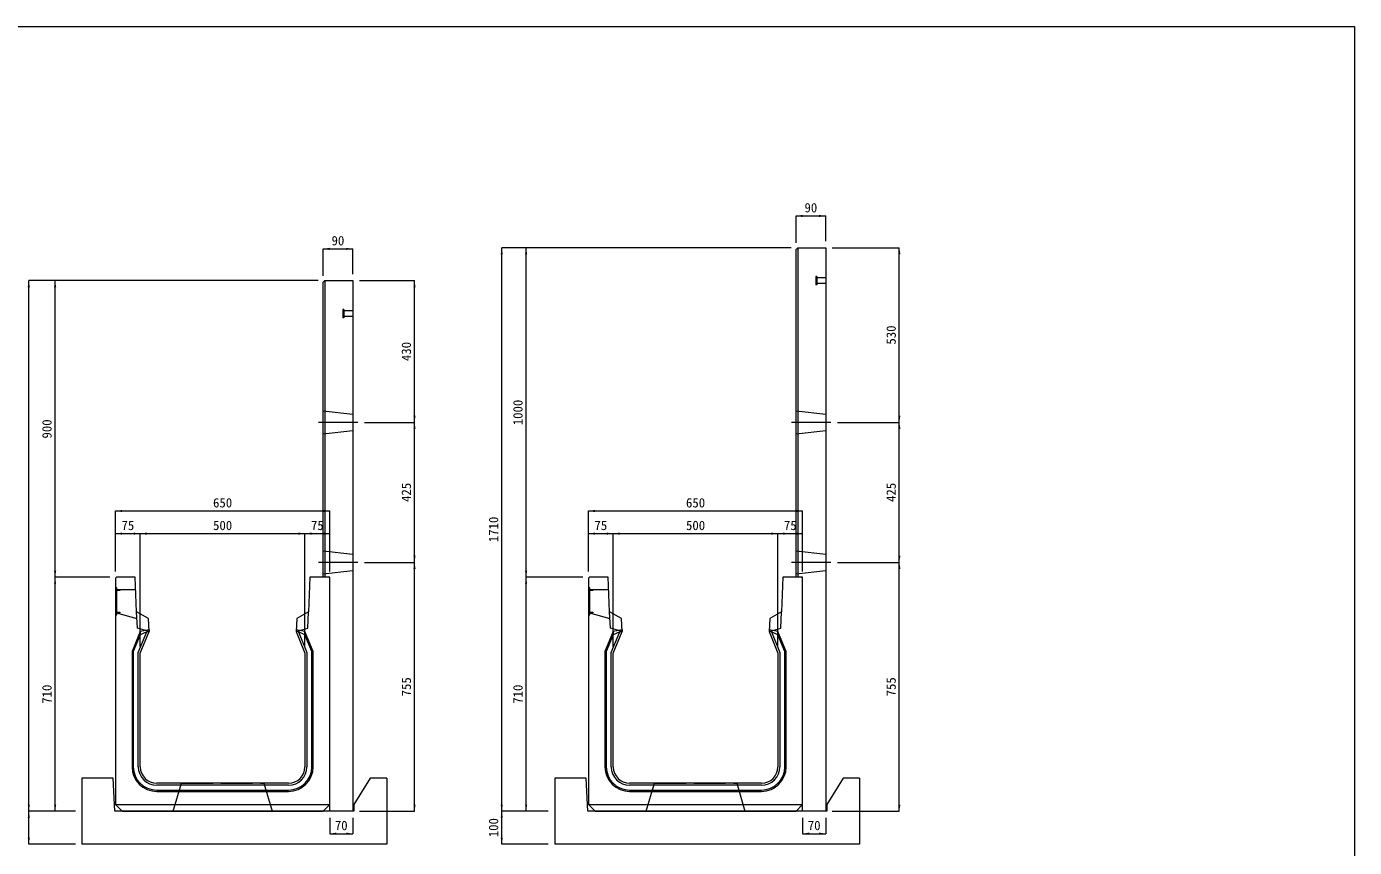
# Model space of a CAD drawing. Units: millimetres at full size. Extents: x -7442 to 51876, y 9625 to 40052.
# Drawn here: x 47846 to 51876, y 36838 to 39329 of the extents above; entities that cross this region are included whole.
import ezdxf
from ezdxf.enums import TextEntityAlignment as Align

# ---------------------------------------------------------------- set-up
doc = ezdxf.new("R2010")
doc.units = ezdxf.units.MM
doc.header["$LTSCALE"] = 16
for name, pattern in [('DASHED', [7.5, 6, -1.5]), ('USER1', [13.5, 7.5, -6]), ('USER2', [285.75, 190.5, -31.75, 31.75, -31.75])]:
    doc.linetypes.add(name, pattern=pattern)
for name, color, linetype, lineweight in [('HOLE', 7, 'DASHED', 9), ('KIJUN', 5, 'Continuous', 9), ('WWAY', 5, 'Continuous', 9), ('寸法線', 7, 'Continuous', 9), ('本体', 2, 'Continuous', 13), ('補助線', 8, 'Continuous', 9), ('ｲﾝｻｰﾄ', 3, 'USER1', 9)]:
    doc.layers.add(name, color=color, linetype=linetype, lineweight=lineweight)
doc.styles.add('ＭＳ ゴシック', font='')
doc.styles.get('ＭＳ ゴシック').set_extended_font_data('MS Gothic')

# ---------------------------------------------------------------- blocks, each defined once
blk = doc.blocks.new('filled_arrow')
at = {"color": 0, "linetype": 'Continuous', "lineweight": -2}
blk.add_solid([(7.5, 1.25), (0, 0), (7.5, -1.25)], dxfattribs=at)

msp = doc.modelspace()

# ---------------------------------------------------------------- linework, layer by layer
at = {"layer": 'HOLE'}
for points in [[(48315.73, 37033.35), (48565.73, 37033.35), (48590.73, 36948.35), (48290.73, 36948.35)], [(49751.11, 37033.35), (50001.11, 37033.35), (50026.11, 36948.35), (49726.11, 36948.35)]]:
    msp.add_lwpolyline(points, close=True, dxfattribs=at)
at = {"layer": 'KIJUN'}
for p, q in [((48190.85, 37493.81), (48190.98, 37483.68)), ((48210.73, 37492.15), (48217.73, 37493.35)), ((48217.48, 37498.38), (48217.73, 37493.35)), ((48670.72, 37492.15), (48663.73, 37493.35)), ((48690.61, 37493.81), (48690.48, 37483.68)), ((49626.24, 37493.81), (49626.36, 37483.68)), ((49646.12, 37492.15), (49653.11, 37493.35)), ((49652.86, 37498.38), (49653.11, 37493.35)), ((50106.11, 37492.15), (50099.11, 37493.35)), ((50125.99, 37493.81), (50125.87, 37483.68)), ((48640.73, 37033.35), (48240.73, 37033.35)), ((48640.73, 37027.35), (48240.73, 37027.35)), ((48240.73, 37012.35), (48640.73, 37012.35)), ((48240.73, 37008.35), (48640.73, 37008.35)), ((50076.11, 37033.35), (49676.11, 37033.35)), ((50076.11, 37027.35), (49676.11, 37027.35)), ((49676.11, 37012.35), (50076.11, 37012.35)), ((49676.11, 37008.35), (50076.11, 37008.35))]:
    msp.add_line(p, q, dxfattribs=at)
at = {"layer": 'KIJUN', "color": 7, "lineweight": 13}
for p, q in [((48640.73, 37033.35), (48240.73, 37033.35)), ((50076.11, 37033.35), (49676.11, 37033.35))]:
    msp.add_line(p, q, dxfattribs=at)
at = {"layer": 'KIJUN', "color": 7}
for p, q in [((48115.73, 36968.35), (48765.73, 36968.35)), ((49551.11, 36968.35), (50201.11, 36968.35))]:
    msp.add_line(p, q, dxfattribs=at)
at = {"layer": 'KIJUN', "color": 7, "lineweight": 13}
for points in [[(48115.73, 36968.35), (48135.73, 36948.35), (48745.73, 36948.35), (48765.73, 36968.35), (48765.73, 37655.35), (48762.73, 37658.35), (48705.73, 37658.35), (48701.73, 37553.35), (48665.73, 37533.35), (48663.73, 37493.35), (48690.73, 37428.35), (48690.73, 37083.35)], [(48190.73, 37083.35), (48190.73, 37428.35), (48217.73, 37493.35), (48215.73, 37533.35), (48179.73, 37553.35), (48175.73, 37658.35), (48118.73, 37658.35), (48115.73, 37655.35), (48115.73, 36968.35)], [(49551.11, 36968.35), (49571.11, 36948.35), (50181.11, 36948.35), (50201.11, 36968.35), (50201.11, 37655.35), (50198.11, 37658.35), (50141.11, 37658.35), (50137.11, 37553.35), (50101.11, 37533.35), (50099.11, 37493.35), (50126.11, 37428.35), (50126.11, 37083.35)], [(49626.11, 37083.35), (49626.11, 37428.35), (49653.11, 37493.35), (49651.11, 37533.35), (49615.11, 37553.35), (49611.11, 37658.35), (49554.11, 37658.35), (49551.11, 37655.35), (49551.11, 36968.35)]]:
    msp.add_lwpolyline(points, dxfattribs=at)
at = {"layer": 'KIJUN', "color": 7, "linetype": 'DASHED', "lineweight": 13}
for points in [[(48217.73, 37493.35), (48182.39, 37503.35), (48179.73, 37553.35)], [(48663.73, 37493.35), (48699.06, 37503.35), (48701.73, 37553.35)], [(49653.11, 37493.35), (49617.78, 37503.35), (49615.11, 37553.35)], [(50099.11, 37493.35), (50134.45, 37503.35), (50137.11, 37553.35)]]:
    msp.add_lwpolyline(points, dxfattribs=at)
at = {"layer": 'KIJUN'}
for points in [[(48217.48, 37498.38), (48190.85, 37493.81), (48165.73, 37433.33), (48165.73, 37083.35)], [(48184.73, 37083.35), (48184.73, 37429.54), (48210.73, 37492.15), (48190.98, 37483.68), (48169.73, 37432.53), (48169.73, 37083.35)], [(48190.73, 37083.35), (48190.73, 37428.35), (48217.73, 37493.35)], [(48715.73, 37083.35), (48715.73, 37433.33), (48690.61, 37493.81), (48663.98, 37498.38), (48663.73, 37493.35), (48690.73, 37428.35), (48690.73, 37083.35)], [(48670.72, 37492.15), (48696.73, 37429.54), (48696.73, 37083.35)], [(48711.73, 37083.35), (48711.73, 37432.53), (48690.48, 37483.68), (48670.72, 37492.15)], [(49652.86, 37498.38), (49626.24, 37493.81), (49601.11, 37433.33), (49601.11, 37083.35)], [(49620.11, 37083.35), (49620.11, 37429.54), (49646.12, 37492.15), (49626.36, 37483.68), (49605.11, 37432.53), (49605.11, 37083.35)], [(49626.11, 37083.35), (49626.11, 37428.35), (49653.11, 37493.35)], [(50151.11, 37083.35), (50151.11, 37433.33), (50125.99, 37493.81), (50099.37, 37498.38), (50099.11, 37493.35), (50126.11, 37428.35), (50126.11, 37083.35)], [(50106.11, 37492.15), (50132.11, 37429.54), (50132.11, 37083.35)], [(50147.11, 37083.35), (50147.11, 37432.53), (50125.87, 37483.68), (50106.11, 37492.15)]]:
    msp.add_lwpolyline(points, dxfattribs=at)
for centre, radius, start, end in [((48240.73, 37083.35), 75, 180, 270), ((48240.73, 37083.35), 71, 180, 270), ((48240.73, 37083.35), 56, 180, 270), ((48240.73, 37083.35), 50, 180, 270), ((48640.73, 37083.35), 75, 270, 0), ((48640.73, 37083.35), 50, 270, 0), ((48640.73, 37083.35), 56, 270, 0), ((48640.73, 37083.35), 71, 270, 0), ((49676.11, 37083.35), 75, 180, 270), ((49676.11, 37083.35), 71, 180, 270), ((49676.11, 37083.35), 56, 180, 270), ((49676.11, 37083.35), 50, 180, 270), ((50076.11, 37083.35), 75, 270, 0), ((50076.11, 37083.35), 50, 270, 0), ((50076.11, 37083.35), 56, 270, 0), ((50076.11, 37083.35), 71, 270, 0)]:
    msp.add_arc(centre, radius, start, end, dxfattribs=at)
at = {"layer": 'KIJUN', "color": 7, "lineweight": 13}
for centre, start, end in [((48240.73, 37083.35), 180, 270), ((48640.73, 37083.35), 270, 0), ((49676.11, 37083.35), 180, 270), ((50076.11, 37083.35), 270, 0)]:
    msp.add_arc(centre, 50, start, end, dxfattribs=at)
at = {"layer": 'WWAY', "color": 7, "linetype": 'DASHED', "lineweight": 13}
for points in [[(48115.73, 37628.35), (48118.93, 37626.35), (48118.93, 37544.35), (48115.73, 37542.35)], [(48177.18, 37620.35), (48118.93, 37620.35), (48118.93, 37626.35), (48115.73, 37628.35)], [(49551.11, 37628.35), (49554.31, 37626.35), (49554.31, 37544.35), (49551.11, 37542.35)], [(49612.56, 37620.35), (49554.31, 37620.35), (49554.31, 37626.35), (49551.11, 37628.35)], [(48115.73, 37542.35), (48118.93, 37544.35), (48118.93, 37550.35), (48180.79, 37533.35)], [(49551.11, 37542.35), (49554.31, 37544.35), (49554.31, 37550.35), (49616.18, 37533.35)]]:
    msp.add_lwpolyline(points, dxfattribs=at)
at = {"layer": 'WWAY'}
for points in [[(48116.93, 37625.35), (48118.93, 37625.35), (48118.93, 37545.35), (48116.93, 37545.35)], [(48118.93, 37620.35), (48128.93, 37620.35), (48128.93, 37618.35), (48118.93, 37618.35)], [(49552.31, 37625.35), (49554.31, 37625.35), (49554.31, 37545.35), (49552.31, 37545.35)], [(49554.31, 37620.35), (49564.31, 37620.35), (49564.31, 37618.35), (49554.31, 37618.35)], [(48118.93, 37552.35), (48128.93, 37552.35), (48128.93, 37550.35), (48118.93, 37550.35)], [(49554.31, 37552.35), (49564.31, 37552.35), (49564.31, 37550.35), (49554.31, 37550.35)]]:
    msp.add_lwpolyline(points, close=True, dxfattribs=at)
at = {"layer": '寸法線'}
for p, q in [((50181.11, 38754.79), (50271.12, 38754.79)), ((50181.11, 38673.35), (50181.11, 38754.79)), ((50271.12, 38678.35), (50271.12, 38754.79)), ((48745.73, 38654.79), (48835.73, 38654.79)), ((48745.73, 38573.35), (48745.73, 38654.79)), ((48835.73, 38578.35), (48835.73, 38654.79)), ((49287.88, 36948.35), (49287.88, 38658.35)), ((50166.12, 38658.35), (49287.88, 38658.35)), ((49361.85, 37658.35), (49361.85, 38658.35)), ((50166.12, 38658.35), (49361.85, 38658.35)), ((50291.12, 38658.35), (50494.53, 38658.35)), ((50494.53, 38128.35), (50494.53, 38658.35)), ((47852.5, 36948.35), (47852.5, 38558.35)), ((48730.73, 38558.35), (47852.5, 38558.35)), ((47932.37, 37658.35), (47932.37, 38558.35)), ((48730.73, 38558.35), (47932.37, 38558.35)), ((48855.73, 38558.35), (49023.13, 38558.35)), ((49023.13, 38128.35), (49023.13, 38558.35)), ((48871.28, 38128.35), (49023.13, 38128.35)), ((48871.28, 38128.35), (49023.13, 38128.35)), ((49023.13, 37703.35), (49023.13, 38128.35)), ((50306.67, 38128.35), (50494.53, 38128.35)), ((50306.67, 38128.35), (50494.53, 38128.35)), ((50494.53, 37703.35), (50494.53, 38128.35)), ((48115.73, 37859.35), (48765.73, 37859.35)), ((48115.73, 37675.35), (48115.73, 37859.35)), ((48765.73, 37675.35), (48765.73, 37859.35)), ((49551.11, 37859.35), (50201.11, 37859.35)), ((49551.11, 37675.35), (49551.11, 37859.35)), ((50201.11, 37675.35), (50201.11, 37859.35)), ((48115.73, 37790.68), (48190.73, 37790.68)), ((48115.73, 37675.35), (48115.73, 37790.68)), ((48190.73, 37790.68), (48690.73, 37790.68)), ((48190.73, 37448.35), (48190.73, 37790.68)), ((48190.73, 37448.35), (48190.73, 37790.68)), ((48690.73, 37448.35), (48690.73, 37790.68)), ((48690.73, 37790.68), (48765.73, 37790.68)), ((48690.73, 37448.35), (48690.73, 37790.68)), ((48765.73, 37675.35), (48765.73, 37790.68)), ((49551.11, 37790.68), (49626.11, 37790.68)), ((49551.11, 37675.35), (49551.11, 37790.68)), ((49626.11, 37790.68), (50126.11, 37790.68)), ((49626.11, 37448.35), (49626.11, 37790.68)), ((49626.11, 37448.35), (49626.11, 37790.68)), ((50126.11, 37448.35), (50126.11, 37790.68)), ((50126.11, 37790.68), (50201.11, 37790.68)), ((50126.11, 37448.35), (50126.11, 37790.68)), ((50201.11, 37675.35), (50201.11, 37790.68)), ((48871.28, 37703.35), (49023.13, 37703.35)), ((48871.28, 37703.35), (49023.13, 37703.35)), ((49023.13, 36948.35), (49023.13, 37703.35)), ((50306.67, 37703.35), (50494.53, 37703.35)), ((50306.67, 37703.35), (50494.53, 37703.35)), ((50494.53, 36948.35), (50494.53, 37703.35)), ((47932.37, 36948.35), (47932.37, 37658.35)), ((48098.73, 37658.35), (47932.37, 37658.35)), ((48098.73, 37658.35), (47932.37, 37658.35)), ((49361.85, 36948.35), (49361.85, 37658.35)), ((49534.11, 37658.35), (49361.85, 37658.35)), ((49534.11, 37658.35), (49361.85, 37658.35)), ((47993.73, 36948.35), (47852.5, 36948.35)), ((47852.5, 36848.35), (47852.5, 36948.35)), ((47993.73, 36948.35), (47852.5, 36948.35)), ((47993.73, 36948.35), (47932.37, 36948.35)), ((48765.73, 36928.35), (48765.73, 36880.08)), ((48835.73, 36928.35), (48835.73, 36880.08)), ((48855.73, 36948.35), (49023.13, 36948.35)), ((49429.12, 36948.35), (49287.88, 36948.35)), ((49287.88, 36848.35), (49287.88, 36948.35)), ((49429.12, 36948.35), (49287.88, 36948.35)), ((49429.12, 36948.35), (49361.85, 36948.35)), ((50201.11, 36928.35), (50201.11, 36880.08)), ((50271.12, 36928.35), (50271.12, 36880.08)), ((50291.12, 36948.35), (50494.53, 36948.35)), ((48765.73, 36880.08), (48835.73, 36880.08)), ((50201.11, 36880.08), (50271.12, 36880.08)), ((47993.73, 36848.35), (47852.5, 36848.35)), ((49429.12, 36848.35), (49287.88, 36848.35))]:
    msp.add_line(p, q, dxfattribs=at)
at = {"layer": '寸法線', "linetype": 'USER2'}
for p, q in [((48851.28, 38128.35), (48732.01, 38128.35)), ((50286.67, 38128.35), (50167.4, 38128.35)), ((48851.28, 37703.35), (48732.01, 37703.35)), ((50286.67, 37703.35), (50167.4, 37703.35))]:
    msp.add_line(p, q, dxfattribs=at)
at = {"layer": '本体', "color": 4, "lineweight": 5}
for p, q in [((50186.12, 38658.35), (50186.12, 37658.35)), ((48750.73, 38558.35), (48750.73, 37658.35))]:
    msp.add_line(p, q, dxfattribs=at)
at = {"layer": '本体', "linetype": 'USER1', "lineweight": 9}
for p, q in [((48745.73, 38163.35), (48835.73, 38153.35)), ((50181.11, 38163.35), (50271.12, 38153.35)), ((48745.73, 38093.35), (48835.73, 38103.35)), ((50181.11, 38093.35), (50271.12, 38103.35)), ((48745.73, 37738.35), (48835.73, 37728.35)), ((50181.11, 37738.35), (50271.12, 37728.35)), ((48745.73, 37668.35), (48835.73, 37678.35)), ((50181.11, 37668.35), (50271.12, 37678.35))]:
    msp.add_line(p, q, dxfattribs=at)
at = {"layer": '本体'}
for p, q in [((48013.73, 37048.35), (48013.73, 36848.35)), ((48108.73, 37048.35), (48013.73, 37048.35)), ((48113.73, 36948.35), (48108.73, 37048.35)), ((48888.73, 37048.35), (48838.73, 36968.35)), ((48938.73, 37048.35), (48888.73, 37048.35)), ((48938.73, 37048.35), (48938.73, 36848.35)), ((49449.12, 37048.35), (49449.12, 36848.35)), ((49544.11, 37048.35), (49449.12, 37048.35)), ((49549.11, 36948.35), (49544.11, 37048.35)), ((50324.12, 37048.35), (50274.12, 36968.35)), ((50374.12, 37048.35), (50324.12, 37048.35)), ((50374.12, 37048.35), (50374.12, 36848.35)), ((48838.73, 36968.35), (48838.73, 36948.35)), ((50274.12, 36968.35), (50274.12, 36948.35)), ((48838.73, 36948.35), (48113.73, 36948.35)), ((50274.12, 36948.35), (49549.11, 36948.35)), ((48938.73, 36848.35), (48013.73, 36848.35)), ((50374.12, 36848.35), (49449.12, 36848.35))]:
    msp.add_line(p, q, dxfattribs=at)
for points in [[(50181.11, 38653.35), (50186.12, 38658.35), (50271.12, 38658.35), (50271.12, 36948.35), (50201.11, 36948.35), (50201.11, 37658.35), (50181.11, 37658.35)], [(48745.73, 38553.35), (48750.73, 38558.35), (48835.73, 38558.35), (48835.73, 36948.35), (48765.73, 36948.35), (48765.73, 37658.35), (48745.73, 37658.35)]]:
    msp.add_lwpolyline(points, close=True, dxfattribs=at)
at = {"layer": '補助線', "color": 1, "lineweight": 13}
msp.add_lwpolyline([(37386.43, 39329.48), (51875.82, 39329.48), (51875.82, 30160.45), (37386.43, 30160.45)], close=True, dxfattribs=at)
at = {"layer": 'ｲﾝｻｰﾄ'}
for p, q in [((50241.11, 38570.85), (50241.11, 38545.85)), ((50244.12, 38570.85), (50241.11, 38570.85)), ((50244.12, 38570.85), (50244.12, 38545.85)), ((50244.12, 38545.85), (50241.11, 38545.85)), ((50271.12, 38566.85), (50244.12, 38566.85)), ((50271.12, 38549.85), (50244.12, 38549.85)), ((50271.12, 38566.85), (50271.12, 38549.85)), ((48805.73, 38470.85), (48805.73, 38445.85)), ((48808.73, 38470.85), (48805.73, 38470.85)), ((48808.73, 38470.85), (48808.73, 38445.85)), ((48835.73, 38466.85), (48808.73, 38466.85)), ((48835.73, 38449.85), (48808.73, 38449.85)), ((48835.73, 38466.85), (48835.73, 38449.85)), ((48808.73, 38445.85), (48805.73, 38445.85))]:
    msp.add_line(p, q, dxfattribs=at)

# ---------------------------------------------------------------- block references
at = {"layer": '寸法線', "xscale": 2.67, "yscale": 2.67}
for p in [(50181.11, 38754.79), (48745.73, 38654.79), (48115.73, 37859.35), (49551.11, 37859.35), (48115.73, 37790.68), (48190.73, 37790.68), (48690.73, 37790.68), (49551.11, 37790.68), (49626.11, 37790.68), (50126.11, 37790.68), (48765.73, 36880.08), (50201.11, 36880.08)]:
    msp.add_blockref('filled_arrow', p, dxfattribs=at)
for p, rotation in [((50271.12, 38754.79), 180), ((48835.73, 38654.79), 180), ((49287.88, 38658.35), 270), ((49361.85, 38658.35), 270), ((50494.53, 38658.35), 270), ((47852.5, 38558.35), 270), ((47932.37, 38558.35), 270), ((49023.13, 38558.35), 270), ((49023.13, 38128.35), 90), ((49023.13, 38128.35), 270), ((50494.53, 38128.35), 90), ((50494.53, 38128.35), 270), ((48765.73, 37859.35), 180), ((50201.11, 37859.35), 180), ((48190.73, 37790.68), 180), ((48690.73, 37790.68), 180), ((48765.73, 37790.68), 180), ((49626.11, 37790.68), 180), ((50126.11, 37790.68), 180), ((50201.11, 37790.68), 180), ((49023.13, 37703.35), 90), ((50494.53, 37703.35), 90), ((49023.13, 37703.35), 270), ((50494.53, 37703.35), 270), ((47932.37, 37658.35), 90), ((47932.37, 37658.35), 270), ((49361.85, 37658.35), 90), ((49361.85, 37658.35), 270), ((47852.5, 36948.35), 90), ((47932.37, 36948.35), 90), ((49023.13, 36948.35), 90), ((49287.88, 36948.35), 90), ((49361.85, 36948.35), 90), ((50494.53, 36948.35), 90), ((47852.5, 36948.35), 270), ((49287.88, 36948.35), 270), ((48835.73, 36880.08), 180), ((50271.12, 36880.08), 180), ((47852.5, 36848.35), 90), ((49287.88, 36848.35), 90)]:
    msp.add_blockref('filled_arrow', p, dxfattribs=dict(at, rotation=rotation))

# ---------------------------------------------------------------- texts
at = {"layer": '寸法線', "style": 'ＭＳ ゴシック'}
for s, p in [('90', (50226.12, 38779.79)), ('90', (48790.73, 38679.79)), ('650', (48440.73, 37884.35)), ('650', (49876.11, 37884.35)), ('75', (48153.23, 37815.68)), ('500', (48440.73, 37815.68)), ('75', (48728.23, 37815.68)), ('75', (49588.61, 37815.68)), ('500', (49876.11, 37815.68)), ('75', (50163.61, 37815.68)), ('70', (48800.73, 36905.08)), ('70', (50236.12, 36905.08))]:
    msp.add_text(s, height=28.48, dxfattribs=at).set_placement(p, align=Align.MIDDLE_CENTER)
for s, p in [('530', (50469.53, 38393.35)), ('430', (48998.13, 38343.35)), ('1000', (49336.85, 38158.35)), ('900', (47907.37, 38108.35)), ('425', (48998.13, 37915.85)), ('425', (50469.53, 37915.85)), ('1710', (49262.88, 37803.35)), ('710', (47907.37, 37303.35)), ('755', (48998.13, 37325.85)), ('710', (49336.85, 37303.35)), ('755', (50469.53, 37325.85)), ('100', (49262.88, 36898.35))]:
    msp.add_text(s, height=28.48, rotation=90, dxfattribs=at).set_placement(p, align=Align.MIDDLE_CENTER)

doc.saveas('drawing.dxf')
